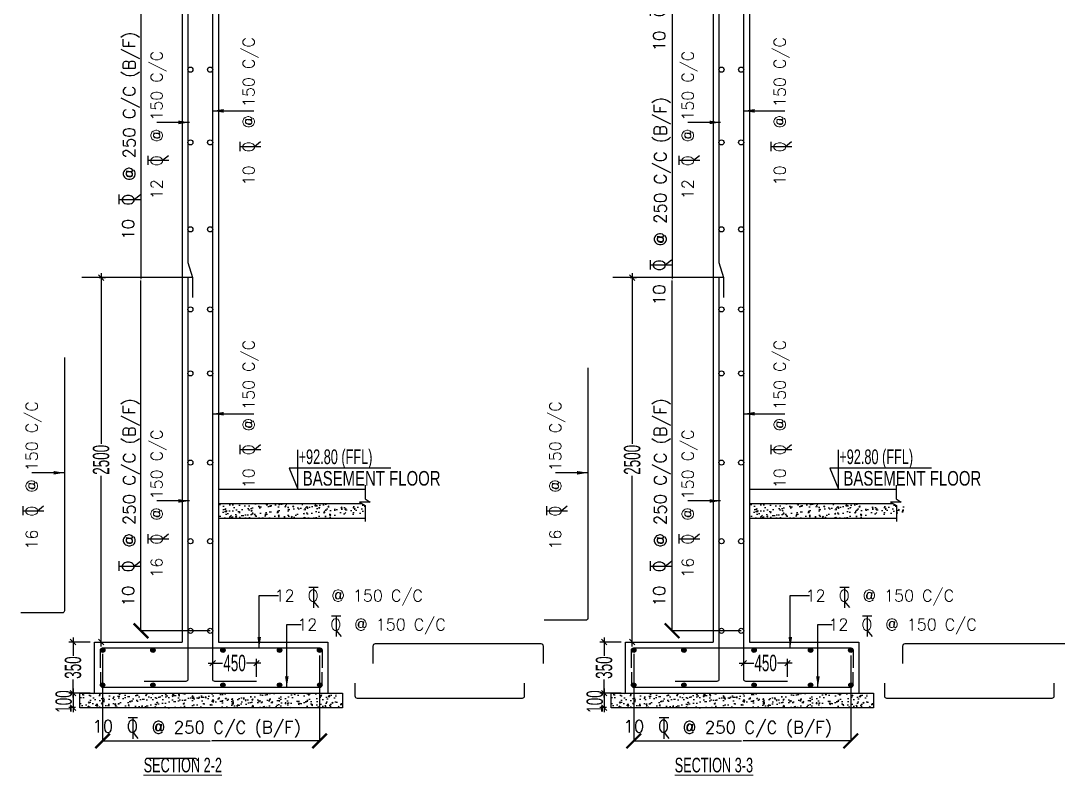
# Model space of a CAD drawing. Extents: x 1878645 to 3043969, y -1160829 to -603973.
# Drawn here: x 2218706 to 2225822, y -714324 to -709148 of the extents above; entities that cross this region are included whole.
import ezdxf
from ezdxf.enums import TextEntityAlignment as Align

# ---------------------------------------------------------------- set-up
doc = ezdxf.new("R2010")
doc.units = 0
doc.header["$LTSCALE"] = 100
doc.header["$PDMODE"] = 66
doc.linetypes.add('CONTINOUS', pattern=[0])
doc.linetypes.add('CONTINULUS', pattern=[0])
doc.layers.get('Defpoints').update_dxf_attribs({"lineweight": 0})
for name, color, linetype in [('C-HAT', 8, 'Continuous'), ('C-HATCH', 14, 'Continuous'), ('C-REINF-DOT', 2, 'Continuous'), ('C-RETAINING WALL DETAILS', 4, 'Continuous'), ('CDIM', 3, 'Continuous'), ('Dim', 3, 'Continuous'), ('REINF', 5, 'Continuous'), ('S-LEVEL MARK', 4, 'Continuous')]:
    doc.layers.add(name, color=color, linetype=linetype)
doc.layers.add('STR-DIM', color=1, linetype='CONTINOUS', lineweight=5)
doc.styles.add('ROMANS', font='simplex.shx', dxfattribs={"width": 0.75})
doc.styles.add('SOBHA', font='swisscl.ttf')
doc.styles.add('sobha.sed', font='swisscl.ttf', dxfattribs={"width": 0.8})
doc.styles.get("Standard").update_dxf_attribs({"font": 'verdana.ttf'})
doc.dimstyles.new('mm ond feet with line', dxfattribs={"dimtxt": 200, "dimasz": 100, "dimexe": 0.18, "dimexo": 0.0625, "dimgap": 0.09, "dimtad": 0, "dimdec": 0, "dimzin": 0, "dimdsep": 46, "dimtxsty": 'Standard', "dimblk": 'ARCHTICK', "dimcen": 0, "dimclrd": 8, "dimclre": 8, "dimclrt": 7, "dimadec": 0, "dimazin": 0, "dimtfac": 1, "dimtdec": 0, "dimtofl": 0, "dimtmove": 0, "dimatfit": 3, "dimfxl": 1, "dimtolj": 1, "dimtzin": 0, "dimarcsym": 0})
doc.dimstyles.new('S-25 MM', dxfattribs={"dimscale": 25, "dimtxt": 2.5, "dimasz": 1.5, "dimexe": 1.15, "dimexo": 1.25, "dimgap": 0.1, "dimtad": 0, "dimdec": 0, "dimrnd": 0.0005, "dimzin": 0, "dimdsep": 46, "dimtxsty": 'sobha.sed', "dimblk": 'OBLIQUE', "dimcen": 0.09, "dimdle": 1.25, "dimclrd": 8, "dimclre": 8, "dimclrt": 6, "dimadec": 0, "dimazin": 0, "dimtfac": 1, "dimtdec": 0, "dimtofl": 0, "dimtmove": 1, "dimatfit": 3, "dimfxl": 1, "dimtolj": 1, "dimtzin": 0, "dimlwd": -1, "dimlwe": -1, "dimarcsym": 0})

# ---------------------------------------------------------------- blocks, each defined once
blk = doc.blocks.new('_OBLIQUE')
at = {"color": 0, "linetype": 'ByBlock'}
blk.add_line((-0.5, -0.5), (0.5, 0.5), dxfattribs=at)
blk = doc.blocks.new('*D111')
at = {"layer": 'Defpoints', "color": 0, "transparency": 16777216}
for p in [(2219212.7, -713410.3), (2219065, -713760.3), (2219212.7, -713760.3)]:
    blk.add_point(p, dxfattribs=at)
at = {"layer": 'Dim', "color": 8, "transparency": 16777216}
for p, q in [((2219065, -713379.1), (2219065, -713504.2)), ((2219181.4, -713410.3), (2219036.2, -713410.3)), ((2219065, -713791.6), (2219065, -713666.5)), ((2219181.4, -713760.3), (2219036.2, -713760.3))]:
    blk.add_line(p, q, dxfattribs=at)
at = {"layer": 'Dim', "color": 8, "transparency": 16777216, "xscale": 37.5, "yscale": 37.5, "zscale": 37.5}
for p, rotation in [((2219065, -713410.3), 90), ((2219065, -713760.3), 270)]:
    blk.add_blockref('_OBLIQUE', p, dxfattribs=dict(at, rotation=rotation))
at = {"layer": 'Dim', "color": 6, "transparency": 16777216, "insert": (2219065, -713585.3), "char_height": 112.5, "attachment_point": 5, "rotation": 90, "style": 'sobha.sed'}
blk.add_mtext('\\A1;350', dxfattribs=at)
blk = doc.blocks.new('*D112')
at = {"layer": 'Defpoints', "color": 0, "transparency": 16777216}
for p in [(2219112.7, -713760.3), (2219065, -713860.3), (2219112.7, -713860.3)]:
    blk.add_point(p, dxfattribs=at)
at = {"layer": 'Dim', "color": 8, "transparency": 16777216}
for p, q in [((2219065, -713729.1), (2219065, -713891.6)), ((2219081.4, -713760.3), (2219036.2, -713760.3)), ((2219081.4, -713860.3), (2219036.2, -713860.3))]:
    blk.add_line(p, q, dxfattribs=at)
at = {"layer": 'Dim', "color": 8, "transparency": 16777216, "xscale": 37.5, "yscale": 37.5, "zscale": 37.5}
for p, rotation in [((2219065, -713760.3), 90), ((2219065, -713860.3), 270)]:
    blk.add_blockref('_OBLIQUE', p, dxfattribs=dict(at, rotation=rotation))
at = {"layer": 'Dim', "color": 6, "transparency": 16777216, "insert": (2219001.2, -713818.3), "char_height": 112.5, "attachment_point": 5, "rotation": 90, "style": 'sobha.sed'}
blk.add_mtext('\\A1;100', dxfattribs=at)
blk = doc.blocks.new('*D113')
at = {"layer": 'Defpoints', "color": 0, "transparency": 16777216}
for p in [(2222855, -713410.3), (2222707.3, -713760.3), (2222855, -713760.3)]:
    blk.add_point(p, dxfattribs=at)
at = {"layer": 'Dim', "color": 8, "transparency": 16777216}
for p, q in [((2222707.3, -713379.1), (2222707.3, -713504.2)), ((2222823.7, -713410.3), (2222678.6, -713410.3)), ((2222707.3, -713791.6), (2222707.3, -713666.5)), ((2222823.7, -713760.3), (2222678.6, -713760.3))]:
    blk.add_line(p, q, dxfattribs=at)
at = {"layer": 'Dim', "color": 8, "transparency": 16777216, "xscale": 37.5, "yscale": 37.5, "zscale": 37.5}
for p, rotation in [((2222707.3, -713410.3), 90), ((2222707.3, -713760.3), 270)]:
    blk.add_blockref('_OBLIQUE', p, dxfattribs=dict(at, rotation=rotation))
at = {"layer": 'Dim', "color": 6, "transparency": 16777216, "insert": (2222707.3, -713585.3), "char_height": 112.5, "attachment_point": 5, "rotation": 90, "style": 'sobha.sed'}
blk.add_mtext('\\A1;350', dxfattribs=at)
blk = doc.blocks.new('*D114')
at = {"layer": 'Defpoints', "color": 0, "transparency": 16777216}
for p in [(2222755, -713760.3), (2222707.3, -713860.3), (2222755, -713860.3)]:
    blk.add_point(p, dxfattribs=at)
at = {"layer": 'Dim', "color": 8, "transparency": 16777216}
for p, q in [((2222707.3, -713729.1), (2222707.3, -713891.6)), ((2222723.7, -713760.3), (2222678.6, -713760.3)), ((2222723.7, -713860.3), (2222678.6, -713860.3))]:
    blk.add_line(p, q, dxfattribs=at)
at = {"layer": 'Dim', "color": 8, "transparency": 16777216, "xscale": 37.5, "yscale": 37.5, "zscale": 37.5}
for p, rotation in [((2222707.3, -713760.3), 90), ((2222707.3, -713860.3), 270)]:
    blk.add_blockref('_OBLIQUE', p, dxfattribs=dict(at, rotation=rotation))
at = {"layer": 'Dim', "color": 6, "transparency": 16777216, "insert": (2222643.6, -713818.3), "char_height": 112.5, "attachment_point": 5, "rotation": 90, "style": 'sobha.sed'}
blk.add_mtext('\\A1;100', dxfattribs=at)
blk = doc.blocks.new('_ARCHTICK')
at = {"color": 0, "linetype": 'ByBlock', "const_width": 0.15}
blk.add_lwpolyline([(-0.5, -0.5), (0.5, 0.5)], dxfattribs=at)
blk = doc.blocks.new('*D143')
at = {"layer": 'Defpoints', "color": 0, "ltscale": 0.001, "transparency": 16777216}
for p in [(2219267.7, -713490.6), (2220756, -713502.1), (2220756, -714088.3)]:
    blk.add_point(p, dxfattribs=at)
at = {"layer": 'Dim', "color": 8, "lineweight": -2, "ltscale": 0.001, "transparency": 16777216}
for p, q in [((2219267.7, -713490.7), (2219267.7, -714088.4)), ((2220756, -713502.2), (2220756, -714088.4)), ((2219267.7, -714088.3), (2220006.2, -714088.3)), ((2220756, -714088.3), (2220017.4, -714088.3))]:
    blk.add_line(p, q, dxfattribs=at)
at = {"layer": 'Dim', "color": 8, "lineweight": -2, "ltscale": 0.001, "transparency": 16777216, "xscale": 100, "yscale": 100, "zscale": 100, "rotation": 180}
blk.add_blockref('_ARCHTICK', (2219267.7, -714088.3), dxfattribs=at)
at = {"layer": 'Dim', "color": 8, "lineweight": -2, "ltscale": 0.001, "transparency": 16777216, "xscale": 100, "yscale": 100, "zscale": 100}
blk.add_blockref('_ARCHTICK', (2220756, -714088.3), dxfattribs=at)
at = {"layer": 'Dim', "color": 7, "ltscale": 0.001, "transparency": 16777216, "insert": (2220011.8, -714088.3), "char_height": 4.5, "attachment_point": 5}
blk.add_mtext('\\A1;744', dxfattribs=at)
blk = doc.blocks.new('TOR')
at = {"color": 2}
for p, q in [((-1.08, 3.13), (0.9, 3.13)), ((-0.09, 3.13), (-0.09, -1.3)), ((-0.09, 0.04), (0.95, -1.24))]:
    blk.add_line(p, q, dxfattribs=at)
at = {"color": 2, "style": 'ROMANS'}
blk.add_text('O', height=2.5, dxfattribs=at).set_placement((-1.35, 0.04))
blk.add_attdef('TOR', text='', height=2.5, dxfattribs=at).set_placement((-4.14, 0.04), align=Align.RIGHT)
blk.add_attdef('DIST', (3.77, 0.04), '', height=2.5, dxfattribs=at)
blk = doc.blocks.new('*D144')
at = {"layer": 'Defpoints', "color": 0, "transparency": 16777216}
for p in [(2220022.7, -713554.5), (2220022.7, -713647.6), (2220322.7, -713680.3)]:
    blk.add_point(p, dxfattribs=at)
at = {"layer": 'Dim', "color": 8, "transparency": 16777216}
for p, q in [((2220022.7, -713616.4), (2220022.7, -713525.8)), ((2220322.7, -713649.1), (2220322.7, -713525.8)), ((2219991.4, -713554.5), (2220091, -713554.5)), ((2220353.9, -713554.5), (2220254.4, -713554.5))]:
    blk.add_line(p, q, dxfattribs=at)
at = {"layer": 'Dim', "color": 8, "transparency": 16777216, "xscale": 37.5, "yscale": 37.5, "zscale": 37.5, "rotation": 180}
blk.add_blockref('_OBLIQUE', (2220022.7, -713554.5), dxfattribs=at)
at = {"layer": 'Dim', "color": 8, "transparency": 16777216, "xscale": 37.5, "yscale": 37.5, "zscale": 37.5}
blk.add_blockref('_OBLIQUE', (2220322.7, -713554.5), dxfattribs=at)
at = {"layer": 'Dim', "color": 6, "transparency": 16777216, "insert": (2220172.7, -713554.5), "char_height": 112.5, "attachment_point": 5, "style": 'sobha.sed'}
blk.add_mtext('\\A1;450', dxfattribs=at)
blk = doc.blocks.new('*D145')
at = {"layer": 'Defpoints', "color": 0, "transparency": 16777216}
for p in [(2219212.7, -710910.3), (2219257.8, -710910.3), (2219212.7, -713410.3)]:
    blk.add_point(p, dxfattribs=at)
at = {"layer": 'Dim', "color": 8, "transparency": 16777216}
for p, q in [((2219257.8, -710879.1), (2219257.8, -712051.1)), ((2219243.9, -710910.3), (2219286.5, -710910.3)), ((2219257.8, -713441.6), (2219257.8, -712269.6)), ((2219243.9, -713410.3), (2219286.5, -713410.3))]:
    blk.add_line(p, q, dxfattribs=at)
at = {"layer": 'Dim', "color": 8, "transparency": 16777216, "xscale": 37.5, "yscale": 37.5, "zscale": 37.5}
for p, rotation in [((2219257.8, -710910.3), 90), ((2219257.8, -713410.3), 270)]:
    blk.add_blockref('_OBLIQUE', p, dxfattribs=dict(at, rotation=rotation))
at = {"layer": 'Dim', "color": 6, "transparency": 16777216, "insert": (2219257.8, -712160.3), "char_height": 112.5, "attachment_point": 5, "rotation": 90, "style": 'sobha.sed'}
blk.add_mtext('\\A1;2500', dxfattribs=at)
blk = doc.blocks.new('*D147')
at = {"layer": 'Defpoints', "color": 0, "ltscale": 0.001, "transparency": 16777216}
for p in [(2219530.9, -708513.5), (2220005.2, -708513.5), (2220005.2, -713333.2)]:
    blk.add_point(p, dxfattribs=at)
at = {"layer": 'Dim', "color": 8, "lineweight": -2, "ltscale": 0.001, "transparency": 16777216}
for p, q in [((2220005.1, -708513.5), (2219530.8, -708513.5)), ((2219530.9, -708513.5), (2219530.9, -710915.8)), ((2219530.9, -713333.2), (2219530.9, -710930.8)), ((2220005.1, -713333.2), (2219530.8, -713333.2))]:
    blk.add_line(p, q, dxfattribs=at)
at = {"layer": 'Dim', "color": 8, "lineweight": -2, "ltscale": 0.001, "transparency": 16777216, "xscale": 100, "yscale": 100, "zscale": 100}
for p, rotation in [((2219530.9, -708513.5), 90), ((2219530.9, -713333.2), 270)]:
    blk.add_blockref('_ARCHTICK', p, dxfattribs=dict(at, rotation=rotation))
at = {"layer": 'Dim', "color": 7, "ltscale": 0.001, "transparency": 16777216, "insert": (2219530.9, -710923.3), "char_height": 4.5, "attachment_point": 5, "rotation": 90}
blk.add_mtext('\\A1;2410', dxfattribs=at)
blk = doc.blocks.new('*D148')
at = {"layer": 'Defpoints', "color": 0, "ltscale": 0.001, "transparency": 16777216}
for p in [(2222910, -713490.6), (2224398.3, -713502.1), (2224398.3, -714088.3)]:
    blk.add_point(p, dxfattribs=at)
at = {"layer": 'Dim', "color": 8, "lineweight": -2, "ltscale": 0.001, "transparency": 16777216}
for p, q in [((2222910, -713490.7), (2222910, -714088.4)), ((2224398.3, -713502.2), (2224398.3, -714088.4)), ((2222910, -714088.3), (2223648.5, -714088.3)), ((2224398.3, -714088.3), (2223659.8, -714088.3))]:
    blk.add_line(p, q, dxfattribs=at)
at = {"layer": 'Dim', "color": 8, "lineweight": -2, "ltscale": 0.001, "transparency": 16777216, "xscale": 100, "yscale": 100, "zscale": 100, "rotation": 180}
blk.add_blockref('_ARCHTICK', (2222910, -714088.3), dxfattribs=at)
at = {"layer": 'Dim', "color": 8, "lineweight": -2, "ltscale": 0.001, "transparency": 16777216, "xscale": 100, "yscale": 100, "zscale": 100}
blk.add_blockref('_ARCHTICK', (2224398.3, -714088.3), dxfattribs=at)
at = {"layer": 'Dim', "color": 7, "ltscale": 0.001, "transparency": 16777216, "insert": (2223654.2, -714088.3), "char_height": 4.5, "attachment_point": 5}
blk.add_mtext('\\A1;744', dxfattribs=at)
blk = doc.blocks.new('*D149')
at = {"layer": 'Defpoints', "color": 0, "transparency": 16777216}
for p in [(2223665, -713554.5), (2223665, -713647.6), (2223965, -713680.3)]:
    blk.add_point(p, dxfattribs=at)
at = {"layer": 'Dim', "color": 8, "transparency": 16777216}
for p, q in [((2223665, -713616.4), (2223665, -713525.8)), ((2223965, -713649.1), (2223965, -713525.8)), ((2223633.7, -713554.5), (2223733.3, -713554.5)), ((2223996.2, -713554.5), (2223896.7, -713554.5))]:
    blk.add_line(p, q, dxfattribs=at)
at = {"layer": 'Dim', "color": 8, "transparency": 16777216, "xscale": 37.5, "yscale": 37.5, "zscale": 37.5, "rotation": 180}
blk.add_blockref('_OBLIQUE', (2223665, -713554.5), dxfattribs=at)
at = {"layer": 'Dim', "color": 8, "transparency": 16777216, "xscale": 37.5, "yscale": 37.5, "zscale": 37.5}
blk.add_blockref('_OBLIQUE', (2223965, -713554.5), dxfattribs=at)
at = {"layer": 'Dim', "color": 6, "transparency": 16777216, "insert": (2223815, -713554.5), "char_height": 112.5, "attachment_point": 5, "style": 'sobha.sed'}
blk.add_mtext('\\A1;450', dxfattribs=at)
blk = doc.blocks.new('*D150')
at = {"layer": 'Defpoints', "color": 0, "transparency": 16777216}
for p in [(2222855, -710910.3), (2222900.1, -710910.3), (2222855, -713410.3)]:
    blk.add_point(p, dxfattribs=at)
at = {"layer": 'Dim', "color": 8, "transparency": 16777216}
for p, q in [((2222900.1, -710879.1), (2222900.1, -712051.1)), ((2222886.2, -710910.3), (2222928.9, -710910.3)), ((2222900.1, -713441.6), (2222900.1, -712269.6)), ((2222886.2, -713410.3), (2222928.9, -713410.3))]:
    blk.add_line(p, q, dxfattribs=at)
at = {"layer": 'Dim', "color": 8, "transparency": 16777216, "xscale": 37.5, "yscale": 37.5, "zscale": 37.5}
for p, rotation in [((2222900.1, -710910.3), 90), ((2222900.1, -713410.3), 270)]:
    blk.add_blockref('_OBLIQUE', p, dxfattribs=dict(at, rotation=rotation))
at = {"layer": 'Dim', "color": 6, "transparency": 16777216, "insert": (2222900.1, -712160.3), "char_height": 112.5, "attachment_point": 5, "rotation": 90, "style": 'sobha.sed'}
blk.add_mtext('\\A1;2500', dxfattribs=at)
blk = doc.blocks.new('*D151')
at = {"layer": 'Defpoints', "color": 0, "ltscale": 0.001, "transparency": 16777216}
for p in [(2223173.3, -708513.5), (2223647.5, -708513.5), (2223647.5, -713333.2)]:
    blk.add_point(p, dxfattribs=at)
at = {"layer": 'Dim', "color": 8, "lineweight": -2, "ltscale": 0.001, "transparency": 16777216}
for p, q in [((2223647.4, -708513.5), (2223173.1, -708513.5)), ((2223173.3, -708513.5), (2223173.3, -710915.8)), ((2223173.3, -713333.2), (2223173.3, -710930.8)), ((2223647.4, -713333.2), (2223173.1, -713333.2))]:
    blk.add_line(p, q, dxfattribs=at)
at = {"layer": 'Dim', "color": 8, "lineweight": -2, "ltscale": 0.001, "transparency": 16777216, "xscale": 100, "yscale": 100, "zscale": 100}
for p, rotation in [((2223173.3, -708513.5), 90), ((2223173.3, -713333.2), 270)]:
    blk.add_blockref('_ARCHTICK', p, dxfattribs=dict(at, rotation=rotation))
at = {"layer": 'Dim', "color": 7, "ltscale": 0.001, "transparency": 16777216, "insert": (2223173.3, -710923.3), "char_height": 4.5, "attachment_point": 5, "rotation": 90}
blk.add_mtext('\\A1;2410', dxfattribs=at)

msp = doc.modelspace()

# ---------------------------------------------------------------- hatches: boundary and pattern name
at = {"layer": 'C-HAT'}
h = msp.add_hatch(dxfattribs=at)
h.set_pattern_fill('AR-CONC', color=256, scale=0.5, angle=0.842058985)
h.set_pattern_definition([(50.84206, (1934526, -639530.53), (91.199619, -6.629973), [9.525, -104.775]), (355.84206, (1934526, -639530.53), (-19.02371, 95.259134), [7.62, -83.820292]), (101.293504, (1934533.6, -639531.085), (72.17591, 88.629157), [8.095004, -89.045122]), (47.02626, (1934525.63, -639505.13), (135.833814, -19.02698), [14.2875, -157.1625]), (97.477617, (1934536.94, -639506.72), (116.87114, 125.44417), [12.14251, -133.567804]), (352.02621, (1934525.63, -639505.13), (116.87114, 125.44417), [11.429984, -125.729866]), (21.84206, (1934538.42, -639511.3), (76.550462, -50.013001), [9.525, -104.775]), (326.84206, (1934538.42, -639511.3), (29.544248, 92.538164), [7.62, -83.82]), (72.293504, (1934544.8, -639515.465), (106.09471, 42.525163), [8.095004, -89.04497]), (38.342059, (1934526, -639530.532), (0.922817, 42.295649), [0, -82.804, 0, -85.09, 0, -84.1375]), (8.342059, (1934526, -639530.53), (32.670088, 50.5758746), [0, -48.514, 0, -80.899, 0, -32.0675]), (328.342059, (1934497.68, -639530.95), (67.8300714, -1.8677313), [0, -31.75, 0, -99.06, 0, -131.445]), (318.34206, (1934484.98, -639531.135), (73.869756, 13.800339), [0, -41.275, 0, -65.786, 0, -93.345])])
h.paths.add_polyline_path([(2219112.66743, -713760.34746), (2219112.66743, -713860.34746), (2220912.66743, -713860.34746), (2220912.66743, -713760.34746)])
h = msp.add_hatch(dxfattribs=at)
h.set_pattern_fill('AR-CONC', color=256, scale=0.5, angle=0.842058985)
h.set_pattern_definition([(50.84206, (1938168.33, -639530.53), (91.199619, -6.629973), [9.525, -104.775]), (355.84206, (1938168.33, -639530.53), (-19.02371, 95.259134), [7.62, -83.820292]), (101.293504, (1938175.93, -639531.085), (72.17591, 88.629157), [8.095004, -89.045122]), (47.02626, (1938167.95, -639505.13), (135.833814, -19.02698), [14.2875, -157.1625]), (97.477617, (1938179.27, -639506.72), (116.87114, 125.44417), [12.14251, -133.567804]), (352.02621, (1938167.95, -639505.13), (116.87114, 125.44417), [11.429984, -125.729866]), (21.84206, (1938180.745, -639511.3), (76.550462, -50.013001), [9.525, -104.775]), (326.84206, (1938180.745, -639511.3), (29.544248, 92.538164), [7.62, -83.82]), (72.293504, (1938187.12, -639515.465), (106.09471, 42.525163), [8.095004, -89.04497]), (38.342059, (1938168.326, -639530.532), (0.922817, 42.295649), [0, -82.804, 0, -85.09, 0, -84.1375]), (8.342059, (1938168.326, -639530.53), (32.670088, 50.5758746), [0, -48.514, 0, -80.899, 0, -32.0675]), (328.342059, (1938140.01, -639530.95), (67.8300714, -1.8677313), [0, -31.75, 0, -99.06, 0, -131.445]), (318.34206, (1938127.31, -639531.135), (73.869756, 13.800339), [0, -41.275, 0, -65.786, 0, -93.345])])
h.paths.add_polyline_path([(2222754.99532, -713760.34746), (2222754.99532, -713860.34746), (2224554.99532, -713860.34746), (2224554.99532, -713760.34746)])
at = {"layer": 'C-HATCH', "linetype": 'ByBlock'}
h = msp.add_hatch(dxfattribs=at)
h.set_pattern_fill('AR-CONC', color=8, scale=12.5)
h.set_pattern_definition([(50, (-14305996.204, 19785349.315), (89.65752283, -7.84401687), [9.375, -103.125]), (355, (-14305996.2, 19785349.315), (-17.3439167, 94.0240167), [7.5, -82.5]), (100.45144446, (-14305988.73, 19785348.66), (72.31360584, 86.17999887), [7.967524, -87.642764]), (46.1842, (-14305996.2, 19785374.31), (133.40516633, -20.6899101), [14.0625, -154.6875]), (96.6356355, (-14305985.09, 19785372.59), (116.8327432, 121.7648251), [11.95129275, -131.46422]), (351.184164, (-14305996.2, 19785374.31), (116.8327431, 121.764825), [11.25, -123.7500001]), (21, (-14305983.704, 19785368.065), (74.61338151, -50.32736133), [9.375, -103.125]), (326, (-14305983.7, 19785368.065), (30.4144165, 90.64375563), [7.5, -82.5]), (71.45144474, (-14305977.49, 19785363.87), (105.0277971, 40.3163941), [7.96752375, -87.642764]), (37.5, (-14305996.204, 19785349.315), (1.519981915, 41.61173173), [0, -81.5, 0, -83.75, 0, -82.8125]), (7.5, (-14305996.204, 19785349.315), (32.88369218, 49.301463985), [0, -47.75, 0, -79.625, 0, -31.5625]), (327.5, (-14306024.08, 19785349.315), (66.72780452, -2.819358967), [0, -31.25, 0, -97.5, 0, -129.375]), (317.5, (-14306036.58, 19785349.315), (72.89827117, 12.51312279), [0, -40.625, 0, -64.75, 0, -91.875])])
h.paths.add_polyline_path([(2221047.32349, -712460.34746), (2221069.39639, -712473.64945), (2221069.39639, -712535.34746), (2220862.66743, -712535.34746), (2220862.66743, -712560.34746), (2220062.66743, -712560.34746), (2220062.66743, -712460.34746)])
h = msp.add_hatch(dxfattribs=at)
h.set_pattern_fill('AR-CONC', color=8, scale=12.5)
h.set_pattern_definition([(50, (-14302353.876, 19785349.315), (89.65752283, -7.84401687), [9.375, -103.125]), (355, (-14302353.88, 19785349.315), (-17.3439167, 94.0240167), [7.5, -82.5]), (100.45144446, (-14302346.404, 19785348.66), (72.31360584, 86.17999887), [7.967524, -87.642764]), (46.1842, (-14302353.88, 19785374.31), (133.40516633, -20.6899101), [14.0625, -154.6875]), (96.6356355, (-14302342.76, 19785372.59), (116.8327432, 121.7648251), [11.95129275, -131.46422]), (351.184164, (-14302353.88, 19785374.31), (116.8327431, 121.764825), [11.25, -123.7500001]), (21, (-14302341.376, 19785368.065), (74.61338151, -50.32736133), [9.375, -103.125]), (326, (-14302341.38, 19785368.065), (30.4144165, 90.64375563), [7.5, -82.5]), (71.45144474, (-14302335.16, 19785363.87), (105.0277971, 40.3163941), [7.96752375, -87.642764]), (37.5, (-14302353.876, 19785349.315), (1.519981915, 41.61173173), [0, -81.5, 0, -83.75, 0, -82.8125]), (7.5, (-14302353.876, 19785349.315), (32.88369218, 49.301463985), [0, -47.75, 0, -79.625, 0, -31.5625]), (327.5, (-14302381.75, 19785349.315), (66.72780452, -2.819358967), [0, -31.25, 0, -97.5, 0, -129.375]), (317.5, (-14302394.25, 19785349.315), (72.89827117, 12.51312279), [0, -40.625, 0, -64.75, 0, -91.875])])
h.paths.add_polyline_path([(2224761.72427, -712535.34746), (2224504.99532, -712535.34746), (2224504.99532, -712560.34746), (2223704.99532, -712560.34746), (2223704.99532, -712460.34746), (2224739.00963, -712460.34746), (2224761.72427, -712473.64945)])
at = {"layer": 'C-REINF-DOT'}
h = msp.add_hatch(color=9, dxfattribs=at)
h.dxf.hatch_style = 1
edge = h.paths.add_edge_path()
edge.add_arc((2219268.12319, -713465.85977), 15, 0, 360)
h = msp.add_hatch(color=9, dxfattribs=at)
h.dxf.hatch_style = 1
edge = h.paths.add_edge_path()
edge.add_arc((2219612.68142, -713465.85977), 15, 0, 360)
h = msp.add_hatch(color=9, dxfattribs=at)
h.dxf.hatch_style = 1
edge = h.paths.add_edge_path()
edge.add_arc((2220093.17723, -713465.85977), 15, 0, 360)
h = msp.add_hatch(color=9, dxfattribs=at)
h.dxf.hatch_style = 1
edge = h.paths.add_edge_path()
edge.add_arc((2220481.11851, -713465.85977), 15, 0, 360)
h = msp.add_hatch(color=9, dxfattribs=at)
h.dxf.hatch_style = 1
edge = h.paths.add_edge_path()
edge.add_arc((2220755.97969, -713465.85977), 15, 0, 360)
h = msp.add_hatch(color=9, dxfattribs=at)
h.dxf.hatch_style = 1
edge = h.paths.add_edge_path()
edge.add_arc((2222910.45108, -713465.85977), 15, 0, 360)
h = msp.add_hatch(color=9, dxfattribs=at)
h.dxf.hatch_style = 1
edge = h.paths.add_edge_path()
edge.add_arc((2223255.00931, -713465.85977), 15, 0, 360)
h = msp.add_hatch(color=9, dxfattribs=at)
h.dxf.hatch_style = 1
edge = h.paths.add_edge_path()
edge.add_arc((2223735.50511, -713465.85977), 15, 0, 360)
h = msp.add_hatch(color=9, dxfattribs=at)
h.dxf.hatch_style = 1
edge = h.paths.add_edge_path()
edge.add_arc((2224123.4464, -713465.85977), 15, 0, 360)
h = msp.add_hatch(color=9, dxfattribs=at)
h.dxf.hatch_style = 1
edge = h.paths.add_edge_path()
edge.add_arc((2224398.30758, -713465.85977), 15, 0, 360)
h = msp.add_hatch(color=9, dxfattribs=at)
h.dxf.hatch_style = 1
edge = h.paths.add_edge_path()
edge.add_arc((2219267.66743, -713705.34746), 15, 0, 360)
h = msp.add_hatch(color=9, dxfattribs=at)
h.dxf.hatch_style = 1
edge = h.paths.add_edge_path()
edge.add_arc((2219612.68142, -713705.3449), 15, 0, 360)
h = msp.add_hatch(color=9, dxfattribs=at)
h.dxf.hatch_style = 1
edge = h.paths.add_edge_path()
edge.add_arc((2220093.17723, -713705.3449), 15, 0, 360)
h = msp.add_hatch(color=9, dxfattribs=at)
h.dxf.hatch_style = 1
edge = h.paths.add_edge_path()
edge.add_arc((2220481.11851, -713705.3449), 15, 0, 360)
h = msp.add_hatch(color=9, dxfattribs=at)
h.dxf.hatch_style = 1
edge = h.paths.add_edge_path()
edge.add_arc((2220757.62155, -713705.34746), 15, 0, 360)
h = msp.add_hatch(color=9, dxfattribs=at)
h.dxf.hatch_style = 1
edge = h.paths.add_edge_path()
edge.add_arc((2222909.99532, -713705.34746), 15, 0, 360)
h = msp.add_hatch(color=9, dxfattribs=at)
h.dxf.hatch_style = 1
edge = h.paths.add_edge_path()
edge.add_arc((2223255.00931, -713705.3449), 15, 0, 360)
h = msp.add_hatch(color=9, dxfattribs=at)
h.dxf.hatch_style = 1
edge = h.paths.add_edge_path()
edge.add_arc((2223735.50511, -713705.3449), 15, 0, 360)
h = msp.add_hatch(color=9, dxfattribs=at)
h.dxf.hatch_style = 1
edge = h.paths.add_edge_path()
edge.add_arc((2224123.4464, -713705.3449), 15, 0, 360)
h = msp.add_hatch(color=9, dxfattribs=at)
h.dxf.hatch_style = 1
edge = h.paths.add_edge_path()
edge.add_arc((2224399.94944, -713705.34746), 15, 0, 360)

# ---------------------------------------------------------------- linework, layer by layer
at = {"layer": 'C-REINF-DOT', "color": 7}
for centre, radius in [((2219870.09723, -709483.89898), 17.5), ((2220005.16743, -709483.89898), 17.5), ((2223512.42512, -709483.89898), 17.5), ((2223647.49532, -709483.89898), 17.5), ((2219870.09723, -709982.98446), 17.5), ((2220005.16743, -709982.98446), 17.5), ((2223512.42512, -709982.98446), 17.5), ((2223647.49532, -709982.98446), 17.5), ((2219870.09723, -710579.11434), 17.5), ((2220005.16743, -710579.11434), 17.5), ((2223512.42512, -710579.11434), 17.5), ((2223647.49532, -710579.11434), 17.5), ((2219870.09723, -711128.42721), 17.5), ((2220005.16743, -711128.42721), 17.5), ((2223512.42512, -711128.42721), 17.5), ((2223647.49532, -711128.42721), 17.5), ((2219870.09723, -711567.64585), 17.5), ((2220005.16743, -711567.64585), 17.5), ((2223512.42512, -711567.64585), 17.5), ((2223647.49532, -711567.64585), 17.5), ((2219870.09723, -712178.91183), 17.5), ((2220005.16743, -712178.91183), 17.5), ((2223512.42512, -712178.91183), 17.5), ((2223647.49532, -712178.91183), 17.5), ((2219870.09723, -712718.42346), 17.5), ((2220005.16743, -712718.42346), 17.5), ((2223512.42512, -712718.42346), 17.5), ((2223647.49532, -712718.42346), 17.5), ((2219870.09723, -713333.18239), 17.5), ((2220005.16743, -713333.18239), 17.5), ((2223512.42512, -713333.18239), 17.5), ((2223647.49532, -713333.18239), 17.5), ((2219268.12319, -713465.85977), 15), ((2219612.68142, -713465.85977), 15), ((2220093.17723, -713465.85977), 15), ((2220481.11851, -713465.85977), 15), ((2220755.97969, -713465.85977), 15), ((2222910.45108, -713465.85977), 15), ((2223255.00931, -713465.85977), 15), ((2223735.50511, -713465.85977), 15), ((2224123.4464, -713465.85977), 15), ((2224398.30758, -713465.85977), 15), ((2219267.66743, -713705.34746), 15), ((2219612.68142, -713705.3449), 15), ((2220093.17723, -713705.3449), 15), ((2220481.11851, -713705.3449), 15), ((2220757.62155, -713705.34746), 15), ((2222909.99532, -713705.34746), 15), ((2223255.00931, -713705.3449), 15), ((2223735.50511, -713705.3449), 15), ((2224123.4464, -713705.3449), 15), ((2224399.94944, -713705.34746), 15)]:
    msp.add_circle(centre, radius, dxfattribs=at)
at = {"layer": 'C-RETAINING WALL DETAILS', "color": 2}
for p, q in [((2223454.99532, -707610.34746), (2223454.99532, -713410.34746)), ((2219812.66743, -708260.34746), (2219812.66743, -713410.34746)), ((2220062.66743, -708410.34746), (2220062.66743, -713410.34746)), ((2223704.99532, -708410.34746), (2223704.99532, -713410.34746)), ((2220062.66743, -712360.34746), (2221067.46232, -712360.34746)), ((2223704.99532, -712360.34746), (2224709.79021, -712360.34746)), ((2220062.66743, -712460.34746), (2221046.68174, -712460.34746)), ((2223704.99532, -712460.34746), (2224689.00963, -712460.34746)), ((2220062.66743, -712560.34746), (2221069.39639, -712560.34746)), ((2223704.99532, -712560.34746), (2224711.72427, -712560.34746)), ((2220062.66743, -713410.34746), (2220812.66743, -713410.34746)), ((2223704.99532, -713410.34746), (2224454.99532, -713410.34746))]:
    msp.add_line(p, q, dxfattribs=at)
for points in [[(2221067.46232, -712334.77378), (2221067.46232, -712427.77731), (2221102.16132, -712449.7762), (2221029.78187, -712449.7762), (2221069.39639, -712473.64945), (2221069.39639, -712584.1852)], [(2224709.79021, -712334.77378), (2224709.79021, -712427.77731), (2224744.48921, -712449.7762), (2224672.10976, -712449.7762), (2224711.72427, -712473.64945), (2224711.72427, -712584.1852)], [(2219212.66743, -713760.34746), (2219212.66743, -713410.34746), (2219812.66743, -713410.34746)], [(2220062.66743, -713410.34746), (2220812.66743, -713410.34746), (2220812.66743, -713760.34746)], [(2222854.99532, -713760.34746), (2222854.99532, -713410.34746), (2223454.99532, -713410.34746)], [(2223704.99532, -713410.34746), (2224454.99532, -713410.34746), (2224454.99532, -713760.34746)]]:
    msp.add_lwpolyline(points, dxfattribs=at)
for points in [[(2219112.66743, -713760.34746), (2220912.66743, -713760.34746), (2220912.66743, -713860.34746), (2219112.66743, -713860.34746)], [(2222754.99532, -713760.34746), (2224554.99532, -713760.34746), (2224554.99532, -713860.34746), (2222754.99532, -713860.34746)]]:
    msp.add_lwpolyline(points, close=True, dxfattribs=at)
at = {"layer": 'Dim', "color": 6}
for p, q in [((2219881.8404, -710910.34746), (2219124.66679, -710910.34746)), ((2223524.16829, -710910.34746), (2222766.99468, -710910.34746))]:
    msp.add_line(p, q, dxfattribs=at)
at = {"layer": 'REINF'}
for p, q in [((2219852.66743, -710806.69286), (2219883.96368, -710910.34746)), ((2223494.99532, -710806.69286), (2223526.29157, -710910.34746)), ((2219883.96368, -710910.34746), (2219883.96368, -711046.30195)), ((2223526.29157, -710910.34746), (2223526.29157, -711046.30195))]:
    msp.add_line(p, q, dxfattribs=at)
for points in [[(2223576.40146, -707654.95019), (2223509.99532, -707654.95019, 0.4142135624), (2223494.99532, -707669.95019), (2223494.99532, -710806.69286)], [(2220312.66743, -708292.12845), (2219867.66743, -708292.12845, 0.4142135624), (2219852.66743, -708307.12845), (2219852.66743, -710806.69286)], [(2220322.66743, -713680.34746), (2220037.66743, -713680.34746, -0.4142135624), (2220022.66743, -713665.34746), (2220022.66743, -708347.12845, -0.4142135624), (2220037.66743, -708332.12845), (2220362.66743, -708332.12845)], [(2223964.99532, -713680.34746), (2223679.99532, -713680.34746, -0.4142135624), (2223664.99532, -713665.34746), (2223664.99532, -708347.12845, -0.4142135624), (2223679.99532, -708332.12845), (2224004.99532, -708332.12845)], [(2219852.66743, -710910.34746), (2219852.66743, -713665.34746, -0.4142135624), (2219837.66743, -713680.34746), (2219552.66743, -713680.34746)], [(2223494.99532, -710910.34746), (2223494.99532, -713665.34746, -0.4142135624), (2223479.99532, -713680.34746), (2223194.99532, -713680.34746)], [(2219006.34856, -711457.37876), (2219006.34856, -713195.72493, -0.4142135624), (2218991.34856, -713210.72493), (2218706.34856, -713210.72493)], [(2222596.69823, -711529.99438), (2222596.69823, -713245.95028, -0.4142135624), (2222581.69823, -713260.95028), (2222296.69823, -713260.95028)], [(2219252.66743, -713587.27215), (2219252.66743, -713465.34746, -0.4142135624), (2219267.66743, -713450.34746), (2220757.66743, -713450.34746, -0.4142135624), (2220772.66743, -713465.34746), (2220772.66743, -713587.27215)], [(2221124.3123, -713558.19721), (2221124.3123, -713436.27252, -0.4142135624), (2221139.3123, -713421.27252), (2222273.57361, -713421.27252, -0.4142135624), (2222288.57361, -713436.27252), (2222288.57361, -713558.19721)], [(2222894.99532, -713587.27215), (2222894.99532, -713465.34746, -0.4142135624), (2222909.99532, -713450.34746), (2224399.99532, -713450.34746, -0.4142135624), (2224414.99532, -713465.34746), (2224414.99532, -713587.27215)], [(2224756.41177, -713558.19721), (2224756.41177, -713436.27252, -0.4142135624), (2224771.41177, -713421.27252), (2225905.67309, -713421.27252, -0.4142135624), (2225920.67309, -713436.27252), (2225920.67309, -713558.19721)], [(2219252.66743, -713617.50201), (2219252.66743, -713705.34746, 0.4142135624), (2219267.66743, -713720.34746), (2220757.66743, -713720.34746, 0.4142135624), (2220772.66743, -713705.34746), (2220772.66743, -713617.50201)], [(2222894.99532, -713617.50201), (2222894.99532, -713705.34746, 0.4142135624), (2222909.99532, -713720.34746), (2224399.99532, -713720.34746, 0.4142135624), (2224414.99532, -713705.34746), (2224414.99532, -713617.50201)], [(2220997.65404, -713691.27252), (2220997.65404, -713779.11797, 0.4142135624), (2221012.65404, -713794.11797), (2222146.91535, -713794.11797, 0.4142135624), (2222161.91535, -713779.11797), (2222161.91535, -713691.27252)], [(2224629.75352, -713691.27252), (2224629.75352, -713779.11797, 0.4142135624), (2224644.75352, -713794.11797), (2225779.01483, -713794.11797, 0.4142135624), (2225794.01483, -713779.11797), (2225794.01483, -713691.27252)], [(2219918.72998, -714224.0177), (2219918.72998, -714224.01769, 0.4142135624), (2219903.72998, -714209.01769), (2219578.72998, -714209.01769)]]:
    msp.add_lwpolyline(points, format="xyb", dxfattribs=at)
at = {"layer": 'S-LEVEL MARK', "color": 1, "linetype": 'CONTINULUS'}
for points in [[(2221245.11869, -712218.22193), (2220546.60288, -712218.22193), (2220607.69585, -712360.34746), (2220607.69585, -712091.7024)], [(2224953.27783, -712218.22193), (2224254.76202, -712218.22193), (2224315.85499, -712360.34746), (2224315.85499, -712091.7024)]]:
    msp.add_lwpolyline(points, dxfattribs=at)

# ---------------------------------------------------------------- block references
at = {"layer": 'CDIM'}
ref = msp.add_blockref('TOR', (2223128.17551, -709078.48834), dxfattribs=dict(at, xscale=33.17760000000335, yscale=33.17760000000335, zscale=33.17760000000335, rotation=90))
ref.add_attrib('TOR', '10', dxfattribs={"layer": '0', "color": 7, "height": 82.944, "rotation": 90, "style": 'ROMANS'}).set_placement((2223126.97335, -709216.00032), align=Align.RIGHT)
ref.add_attrib('DIST', '@ 250 C/C (B/F) ', (2223134.34226, -708953.38789), dxfattribs={"layer": '0', "color": 7, "height": 82.944, "rotation": 90, "style": 'ROMANS'})
ref = msp.add_blockref('TOR', (2219485.84762, -710370.89429), dxfattribs=dict(at, xscale=33.17760000000335, yscale=33.17760000000335, zscale=33.17760000000335, rotation=90))
ref.add_attrib('TOR', '10', dxfattribs={"layer": '0', "color": 7, "height": 82.944, "rotation": 90, "style": 'ROMANS'}).set_placement((2219484.64546, -710508.40628), align=Align.RIGHT)
ref.add_attrib('DIST', '@ 250 C/C (B/F) ', (2219492.01437, -710245.79384), dxfattribs={"layer": '0', "color": 7, "height": 82.944, "rotation": 90, "style": 'ROMANS'})
at = {"layer": 'CDIM', "color": 7}
ref = msp.add_blockref('TOR', (2220310.60353, -710008.07243), dxfattribs=dict(at, xscale=32, yscale=32, zscale=32, rotation=89.99999999998404))
ref.add_attrib('TOR', '10', dxfattribs={"layer": '0', "color": 7, "height": 80, "rotation": 90, "style": 'ROMANS'}).set_placement((2220309.44404, -710140.70359), align=Align.RIGHT)
ref.add_attrib('DIST', '@ 150 C/C ', (2220309.44404, -709887.41228), dxfattribs={"layer": '0', "color": 7, "height": 80, "rotation": 90, "style": 'ROMANS'})
ref = msp.add_blockref('TOR', (2223952.93142, -710008.07243), dxfattribs=dict(at, xscale=32, yscale=32, zscale=32, rotation=89.99999999998404))
ref.add_attrib('TOR', '10', dxfattribs={"layer": '0', "color": 7, "height": 80, "rotation": 90, "style": 'ROMANS'}).set_placement((2223951.77193, -710140.70359), align=Align.RIGHT)
ref.add_attrib('DIST', '@ 150 C/C ', (2223951.77193, -709887.41228), dxfattribs={"layer": '0', "color": 7, "height": 80, "rotation": 90, "style": 'ROMANS'})
ref = msp.add_blockref('TOR', (2219679.77061, -710102.77466), dxfattribs=dict(at, xscale=32, yscale=32, zscale=32, rotation=89.99999999998404))
ref.add_attrib('TOR', '12', dxfattribs={"layer": '0', "color": 7, "height": 80, "rotation": 90, "style": 'ROMANS'}).set_placement((2219678.61111, -710235.40582), align=Align.RIGHT)
ref.add_attrib('DIST', '@ 150 C/C ', (2219678.61111, -709982.11451), dxfattribs={"layer": '0', "color": 7, "height": 80, "rotation": 90, "style": 'ROMANS'})
ref = msp.add_blockref('TOR', (2223322.0985, -710102.77466), dxfattribs=dict(at, xscale=32, yscale=32, zscale=32, rotation=89.99999999998404))
ref.add_attrib('TOR', '12', dxfattribs={"layer": '0', "color": 7, "height": 80, "rotation": 90, "style": 'ROMANS'}).set_placement((2223320.939, -710235.40582), align=Align.RIGHT)
ref.add_attrib('DIST', '@ 150 C/C ', (2223320.939, -709982.11451), dxfattribs={"layer": '0', "color": 7, "height": 80, "rotation": 90, "style": 'ROMANS'})
at = {"layer": 'CDIM'}
ref = msp.add_blockref('TOR', (2223128.17551, -710819.55336), dxfattribs=dict(at, xscale=33.17760000000335, yscale=33.17760000000335, zscale=33.17760000000335, rotation=90))
ref.add_attrib('TOR', '10', dxfattribs={"layer": '0', "color": 7, "height": 82.944, "rotation": 90, "style": 'ROMANS'}).set_placement((2223126.97335, -710957.06534), align=Align.RIGHT)
ref.add_attrib('DIST', '@ 250 C/C (B/F) ', (2223134.34226, -710694.4529), dxfattribs={"layer": '0', "color": 7, "height": 82.944, "rotation": 90, "style": 'ROMANS'})
at = {"layer": 'CDIM', "color": 7}
ref = msp.add_blockref('TOR', (2220310.60353, -712085.86233), dxfattribs=dict(at, xscale=32, yscale=32, zscale=32, rotation=89.99999999998404))
ref.add_attrib('TOR', '10', dxfattribs={"layer": '0', "color": 7, "height": 80, "rotation": 90, "style": 'ROMANS'}).set_placement((2220309.44404, -712218.49349), align=Align.RIGHT)
ref.add_attrib('DIST', '@ 150 C/C ', (2220309.44404, -711965.20218), dxfattribs={"layer": '0', "color": 7, "height": 80, "rotation": 90, "style": 'ROMANS'})
ref = msp.add_blockref('TOR', (2223952.93142, -712085.86233), dxfattribs=dict(at, xscale=32, yscale=32, zscale=32, rotation=89.99999999998404))
ref.add_attrib('TOR', '10', dxfattribs={"layer": '0', "color": 7, "height": 80, "rotation": 90, "style": 'ROMANS'}).set_placement((2223951.77193, -712218.49349), align=Align.RIGHT)
ref.add_attrib('DIST', '@ 150 C/C ', (2223951.77193, -711965.20218), dxfattribs={"layer": '0', "color": 7, "height": 80, "rotation": 90, "style": 'ROMANS'})
at = {"layer": 'CDIM'}
ref = msp.add_blockref('TOR', (2219485.84762, -712885.98185), dxfattribs=dict(at, xscale=33.17760000000335, yscale=33.17760000000335, zscale=33.17760000000335, rotation=90))
ref.add_attrib('TOR', '10', dxfattribs={"layer": '0', "color": 7, "height": 82.944, "rotation": 90, "style": 'ROMANS'}).set_placement((2219484.64546, -713023.49384), align=Align.RIGHT)
ref.add_attrib('DIST', '@ 250 C/C (B/F) ', (2219492.01437, -712760.8814), dxfattribs={"layer": '0', "color": 7, "height": 82.944, "rotation": 90, "style": 'ROMANS'})
ref = msp.add_blockref('TOR', (2223128.17551, -712885.98185), dxfattribs=dict(at, xscale=33.17760000000335, yscale=33.17760000000335, zscale=33.17760000000335, rotation=90))
ref.add_attrib('TOR', '10', dxfattribs={"layer": '0', "color": 7, "height": 82.944, "rotation": 90, "style": 'ROMANS'}).set_placement((2223126.97335, -713023.49384), align=Align.RIGHT)
ref.add_attrib('DIST', '@ 250 C/C (B/F) ', (2223134.34226, -712760.8814), dxfattribs={"layer": '0', "color": 7, "height": 82.944, "rotation": 90, "style": 'ROMANS'})
at = {"layer": 'CDIM', "color": 7}
ref = msp.add_blockref('TOR', (2218823.12264, -712506.30324), dxfattribs=dict(at, xscale=32, yscale=32, zscale=32, rotation=89.99999999998404))
ref.add_attrib('TOR', '16', dxfattribs={"layer": '0', "color": 7, "height": 80, "rotation": 90, "style": 'ROMANS'}).set_placement((2218821.96314, -712638.9344), align=Align.RIGHT)
ref.add_attrib('DIST', '@ 150 C/C ', (2218821.96314, -712385.64308), dxfattribs={"layer": '0', "color": 7, "height": 80, "rotation": 90, "style": 'ROMANS'})
ref = msp.add_blockref('TOR', (2222413.4723, -712506.30324), dxfattribs=dict(at, xscale=32, yscale=32, zscale=32, rotation=89.99999999998404))
ref.add_attrib('TOR', '16', dxfattribs={"layer": '0', "color": 7, "height": 80, "rotation": 90, "style": 'ROMANS'}).set_placement((2222412.31281, -712638.9344), align=Align.RIGHT)
ref.add_attrib('DIST', '@ 150 C/C ', (2222412.31281, -712385.64308), dxfattribs={"layer": '0', "color": 7, "height": 80, "rotation": 90, "style": 'ROMANS'})
ref = msp.add_blockref('TOR', (2219679.77061, -712699.30803), dxfattribs=dict(at, xscale=32, yscale=32, zscale=32, rotation=89.99999999998404))
ref.add_attrib('TOR', '16', dxfattribs={"layer": '0', "color": 7, "height": 80, "rotation": 90, "style": 'ROMANS'}).set_placement((2219678.61111, -712831.93919), align=Align.RIGHT)
ref.add_attrib('DIST', '@ 150 C/C ', (2219678.61111, -712578.64787), dxfattribs={"layer": '0', "color": 7, "height": 80, "rotation": 90, "style": 'ROMANS'})
ref = msp.add_blockref('TOR', (2223322.0985, -712699.30803), dxfattribs=dict(at, xscale=32, yscale=32, zscale=32, rotation=89.99999999998404))
ref.add_attrib('TOR', '16', dxfattribs={"layer": '0', "color": 7, "height": 80, "rotation": 90, "style": 'ROMANS'}).set_placement((2223320.939, -712831.93919), align=Align.RIGHT)
ref.add_attrib('DIST', '@ 150 C/C ', (2223320.939, -712578.64787), dxfattribs={"layer": '0', "color": 7, "height": 80, "rotation": 90, "style": 'ROMANS'})
ref = msp.add_blockref('TOR', (2220716.8676, -713133.34042), dxfattribs=dict(at, xscale=32, yscale=32, zscale=32))
ref.add_attrib('TOR', '12', dxfattribs={"layer": '0', "color": 7, "height": 80, "rotation": 360, "style": 'ROMANS'}).set_placement((2220584.23644, -713132.18093), align=Align.RIGHT)
ref.add_attrib('DIST', '@ 150 C/C ', (2220837.52776, -713132.18093), dxfattribs={"layer": '0', "color": 7, "height": 80, "rotation": 360, "style": 'ROMANS'})
ref = msp.add_blockref('TOR', (2224359.19549, -713133.34042), dxfattribs=dict(at, xscale=32, yscale=32, zscale=32))
ref.add_attrib('TOR', '12', dxfattribs={"layer": '0', "color": 7, "height": 80, "rotation": 360, "style": 'ROMANS'}).set_placement((2224226.56433, -713132.18093), align=Align.RIGHT)
ref.add_attrib('DIST', '@ 150 C/C ', (2224479.85564, -713132.18093), dxfattribs={"layer": '0', "color": 7, "height": 80, "rotation": 360, "style": 'ROMANS'})
ref = msp.add_blockref('TOR', (2220872.49028, -713331.34187), dxfattribs=dict(at, xscale=32, yscale=32, zscale=32))
ref.add_attrib('TOR', '12', dxfattribs={"layer": '0', "color": 7, "height": 80, "rotation": 360, "style": 'ROMANS'}).set_placement((2220739.85912, -713330.18237), align=Align.RIGHT)
ref.add_attrib('DIST', '@ 150 C/C ', (2220993.15044, -713330.18237), dxfattribs={"layer": '0', "color": 7, "height": 80, "rotation": 360, "style": 'ROMANS'})
ref = msp.add_blockref('TOR', (2224514.81817, -713331.34187), dxfattribs=dict(at, xscale=32, yscale=32, zscale=32))
ref.add_attrib('TOR', '12', dxfattribs={"layer": '0', "color": 7, "height": 80, "rotation": 360, "style": 'ROMANS'}).set_placement((2224382.18701, -713330.18237), align=Align.RIGHT)
ref.add_attrib('DIST', '@ 150 C/C ', (2224635.47833, -713330.18237), dxfattribs={"layer": '0', "color": 7, "height": 80, "rotation": 360, "style": 'ROMANS'})
at = {"layer": 'CDIM'}
ref = msp.add_blockref('TOR', (2219477.77615, -714030.76507), dxfattribs=dict(at, xscale=33.17760000000335, yscale=33.17760000000335, zscale=33.17760000000335))
ref.add_attrib('TOR', '10', dxfattribs={"layer": '0', "color": 7, "height": 82.944, "style": 'ROMANS'}).set_placement((2219340.26417, -714029.56291), align=Align.RIGHT)
ref.add_attrib('DIST', '@ 250 C/C (B/F) ', (2219602.87661, -714036.93182), dxfattribs={"layer": '0', "color": 7, "height": 82.944, "style": 'ROMANS'})
ref = msp.add_blockref('TOR', (2223120.10404, -714030.76507), dxfattribs=dict(at, xscale=33.17760000000335, yscale=33.17760000000335, zscale=33.17760000000335))
ref.add_attrib('TOR', '10', dxfattribs={"layer": '0', "color": 7, "height": 82.944, "style": 'ROMANS'}).set_placement((2222982.59206, -714029.56291), align=Align.RIGHT)
ref.add_attrib('DIST', '@ 250 C/C (B/F) ', (2223245.20449, -714036.93182), dxfattribs={"layer": '0', "color": 7, "height": 82.944, "style": 'ROMANS'})

# ---------------------------------------------------------------- texts
at = {"layer": 'Dim', "color": 6, "style": 'sobha.sed'}
for p in [(2220640.24513, -712337.05427), (2224348.40427, -712337.05427)]:
    msp.add_text('BASEMENT FLOOR', height=100, dxfattribs=at).set_placement(p)
at = {"layer": 'STR-DIM', "color": 30, "style": 'SOBHA', "width": 0.85}
for s, p in [('+92.80 (FFL)', (2220612.12288, -712189.19563)), ('+92.80 (FFL)', (2224320.28202, -712189.19563)), ('%%USECTION 2-2', (2219549.16318, -714303.92906)), ('%%USECTION 3-3', (2223191.49107, -714303.92906))]:
    msp.add_text(s, height=100, dxfattribs=at).set_placement(p)

# ---------------------------------------------------------------- dimensions: what is measured, and where the dimension line sits
at = {"layer": 'Dim', "ltscale": 0.001}
for base, p1, p2, picture, middle in [((2219530.93481, -708513.45499), (2220005.16743, -713333.18239), (2220005.16743, -708513.45499), '*D147', (2219530.93481, -710923.31869)), ((2223173.2627, -708513.45499), (2223647.49532, -713333.18239), (2223647.49532, -708513.45499), '*D151', (2223173.2627, -710923.31869))]:
    dim = msp.add_linear_dim(base=base, p1=p1, p2=p2, angle=90, dimstyle='mm ond feet with line', override={"dimtxt": 4.5, "dimlfac": 0.5, "dimblk": 'ARCHTICK'}, dxfattribs=at)
    dim.commit()
    dim.dimension.update_dxf_attribs({"geometry": picture, "text_midpoint": middle})
at = {"layer": 'Dim'}
for base, p1, p2, picture, middle in [((2219257.79822, -710910.34746), (2219212.66743, -713410.34746), (2219212.66743, -710910.34746), '*D145', (2219257.79822, -712160.34746)), ((2222900.12611, -710910.34746), (2222854.99532, -713410.34746), (2222854.99532, -710910.34746), '*D150', (2222900.12611, -712160.34746)), ((2219064.98707, -713760.34746), (2219212.66743, -713410.34746), (2219212.66743, -713760.34746), '*D111', (2219064.98707, -713585.34746)), ((2222707.31496, -713760.34746), (2222854.99532, -713410.34746), (2222854.99532, -713760.34746), '*D113', (2222707.31496, -713585.34746))]:
    dim = msp.add_linear_dim(base=base, p1=p1, p2=p2, angle=90, dimstyle='S-25 MM', override={"dimtxt": 4.5, "dimblk": 'OBLIQUE'}, dxfattribs=at)
    dim.commit()
    dim.dimension.update_dxf_attribs({"geometry": picture, "text_midpoint": middle})
at = {"layer": 'Dim', "ltscale": 0.001}
for base, p1, p2, picture, middle in [((2220755.97969, -714088.25358), (2219267.66743, -713490.59742), (2220755.97969, -713502.11643), '*D143', (2220011.82356, -714088.25358)), ((2224398.30758, -714088.25358), (2222909.99532, -713490.59742), (2224398.30758, -713502.11643), '*D148', (2223654.15145, -714088.25358))]:
    dim = msp.add_linear_dim(base=base, p1=p1, p2=p2, dimstyle='mm ond feet with line', override={"dimtxt": 4.5, "dimlfac": 0.5, "dimblk": 'ARCHTICK'}, dxfattribs=at)
    dim.commit()
    dim.dimension.update_dxf_attribs({"geometry": picture, "text_midpoint": middle})
at = {"layer": 'Dim'}
for base, p1, p2, picture, middle in [((2220022.66743, -713554.52113), (2220322.66743, -713680.34746), (2220022.66743, -713647.60586), '*D144', (2220172.66743, -713554.52113)), ((2223664.99532, -713554.52113), (2223964.99532, -713680.34746), (2223664.99532, -713647.60586), '*D149', (2223814.99532, -713554.52113))]:
    dim = msp.add_linear_dim(base=base, p1=p1, p2=p2, text='450', dimstyle='S-25 MM', override={"dimtxt": 4.5, "dimtxsty": 'sobha.sed'}, dxfattribs=at)
    dim.commit()
    dim.dimension.update_dxf_attribs({"geometry": picture, "text_midpoint": middle})
for base, p1, p2, picture, middle in [((2219064.98707, -713860.34746), (2219112.66743, -713760.34746), (2219112.66743, -713860.34746), '*D112', (2219001.23707, -713818.313)), ((2222707.31496, -713860.34746), (2222754.99532, -713760.34746), (2222754.99532, -713860.34746), '*D114', (2222643.56496, -713818.313))]:
    dim = msp.add_linear_dim(base=base, p1=p1, p2=p2, angle=90, dimstyle='S-25 MM', override={"dimtxt": 4.5, "dimblk": 'OBLIQUE'}, dxfattribs=at)
    dim.commit()
    dim.dimension.update_dxf_attribs({"geometry": picture, "text_midpoint": middle, "dimtype": 160})

# ---------------------------------------------------------------- leaders
for points in [[(2220022.66743, -709766.38053), (2220304.73753, -709766.38053)], [(2223664.99532, -709766.38053), (2223947.06542, -709766.38053)], [(2219862.99654, -709845.58444), (2219639.15628, -709845.58444)], [(2223505.32442, -709845.58444), (2223281.48416, -709845.58444)], [(2220022.66743, -711844.17043), (2220304.73753, -711844.17043)], [(2223664.99532, -711844.17043), (2223947.06542, -711844.17043)], [(2219006.34856, -712249.11302), (2218782.5083, -712249.11302)], [(2222596.69823, -712249.11302), (2222372.85797, -712249.11302)], [(2219862.99654, -712442.11781), (2219639.15628, -712442.11781)], [(2223505.32442, -712442.11781), (2223281.48416, -712442.11781)], [(2220341.80279, -713450.34746), (2220341.80279, -713091.14162), (2220473.85664, -713091.14162)], [(2223984.13068, -713450.34746), (2223984.13068, -713091.14162), (2224116.18453, -713091.14162)], [(2220531.17932, -713720.34746), (2220531.17932, -713289.14306), (2220629.47932, -713289.14306)], [(2224173.50721, -713720.34746), (2224173.50721, -713289.14306), (2224271.80721, -713289.14306)]]:
    msp.add_leader(points, dimstyle='S-25 MM', override={"dimasz": 3}, dxfattribs=at)

doc.saveas('drawing.dxf')
